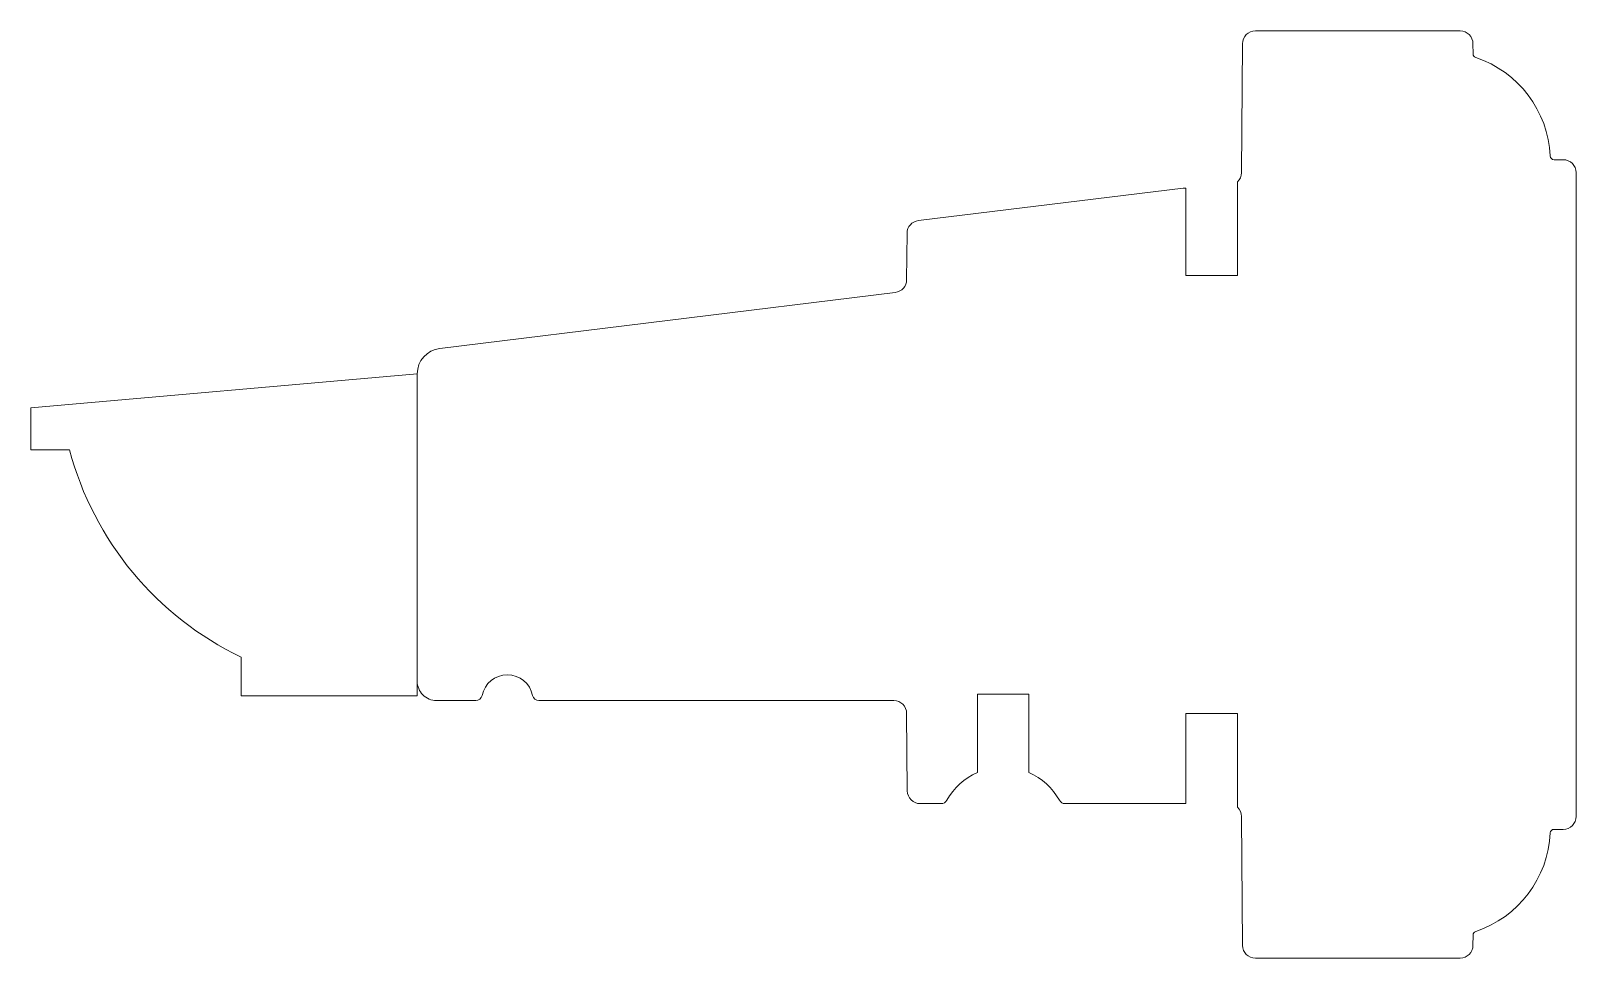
# Model space of a CAD drawing. Header units: inches. Extents: x 17 to 137, y 14 to 86.
import ezdxf

# ---------------------------------------------------------------- set-up
doc = ezdxf.new("R2010")
doc.units = ezdxf.units.IN
doc.header["$MEASUREMENT"] = 0

msp = doc.modelspace()

# ---------------------------------------------------------------- linework, layer by layer
at = {"lineweight": 5}
for points in [[(110.26, 33.49), (110.26, 26.21, -0.202389), (110.57, 25.5), (110.65, 15.48, 0.41166), (111.65, 14.49), (127.55, 14.49, 0.41166), (128.55, 15.48), (128.56, 16.28, -0.31994), (128.76, 16.56, 0.309086), (134.55, 24.21, -0.400155), (134.85, 24.49), (135.56, 24.49, 0.414214), (136.56, 25.49), (136.56, 75.49, 0.414214), (135.56, 76.49), (134.85, 76.49, -0.400155), (134.55, 76.78, 0.309086), (128.76, 84.43, -0.31994), (128.56, 84.71), (128.55, 85.5, 0.41166), (127.55, 86.49), (111.65, 86.49, 0.41166), (110.65, 85.5), (110.57, 75.48, -0.202389), (110.26, 74.77), (110.26, 67.49), (106.26, 67.49), (106.26, 74.29), (106.1, 74.29, 0.030553), (106.04, 74.29), (85.48, 71.76, 0.376373), (84.6, 70.78), (84.57, 67.17, -0.376373), (83.69, 66.19), (48.32, 61.84, 0.378866), (46.56, 59.86), (46.56, 50.49), (46.56, 50.49), (46.56, 40.49), (46.56, 40.49), (46.56, 35.99, 0.414214), (48.06, 34.49), (51.11, 34.49, 0.356394), (51.6, 34.89, -0.816497), (55.52, 34.89, 0.356394), (56.01, 34.49), (83.57, 34.49, -0.41166), (84.57, 33.5), (84.62, 27.48, 0.41166), (85.62, 26.49), (87.25, 26.49, 0.272028), (87.69, 26.75, -0.164174), (90.06, 28.9), (90.06, 34.99), (94.06, 34.99), (94.06, 28.9, -0.164174), (96.43, 26.75, 0.272028), (96.86, 26.49), (106.26, 26.49), (106.26, 33.49)], [(16.56, 53.95), (19.56, 53.95, 0.219049), (32.89, 37.86), (32.89, 34.86), (46.56, 34.86), (46.56, 59.86), (16.56, 57.23)]]:
    msp.add_lwpolyline(points, format="xyb", close=True, dxfattribs=at)

doc.saveas('drawing.dxf')
